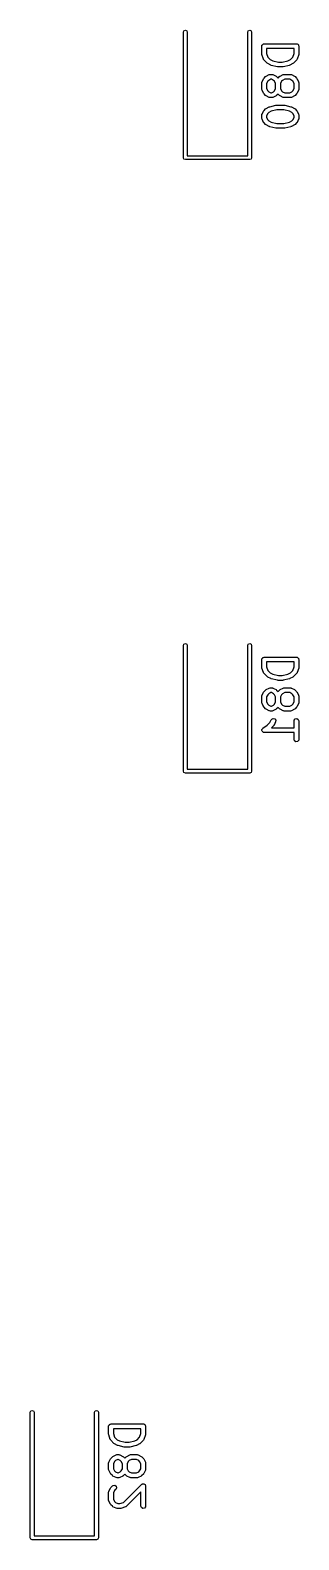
# Model space of a CAD drawing. Extents: x 43 to 429, y -149 to -20.
# Drawn here: x 334.7 to 343.05, y -149.15 to -102.27 of the extents above; entities that cross this region are included whole.
import ezdxf

# ---------------------------------------------------------------- set-up
doc = ezdxf.new("R2010")
doc.units = 0
doc.layers.add('BLACK', color=7, linetype='CONTINUOUS')

msp = doc.modelspace()

# ---------------------------------------------------------------- linework, layer by layer
at = {"layer": 'BLACK', "linetype": 'CONTINUOUS'}
for p, q in [((339.459, -102.331), (339.476, -102.289)), ((339.459, -106.231), (339.459, -102.331)), ((339.476, -102.289), (339.519, -102.271)), ((339.519, -102.271), (339.561, -102.289)), ((339.561, -102.289), (339.579, -102.331)), ((339.579, -102.331), (339.579, -106.171)), ((341.459, -102.331), (341.476, -102.289)), ((341.459, -106.171), (341.459, -102.331)), ((341.476, -102.289), (341.519, -102.271)), ((341.519, -102.271), (341.561, -102.289)), ((341.561, -102.289), (341.579, -102.331)), ((341.579, -102.331), (341.579, -106.231)), ((341.896, -102.767), (341.898, -102.757)), ((341.896, -103.005), (341.896, -102.767)), ((341.897, -103.007), (341.896, -103.005)), ((341.897, -102.754), (341.899, -102.751)), ((341.898, -102.757), (341.897, -102.754)), ((341.9, -103.029), (341.897, -103.007)), ((341.899, -102.751), (341.901, -102.741)), ((341.948, -103.172), (341.9, -103.029)), ((341.901, -102.741), (341.913, -102.726)), ((341.913, -102.726), (341.923, -102.71)), ((341.923, -102.71), (341.929, -102.707)), ((341.929, -102.707), (341.934, -102.702)), ((341.934, -102.702), (341.953, -102.699)), ((341.953, -102.699), (341.971, -102.692)), ((341.971, -102.692), (342.971, -102.692)), ((342.046, -102.842), (342.046, -102.993)), ((342.896, -102.842), (342.046, -102.842)), ((342.046, -102.993), (342.084, -103.107)), ((342.084, -103.107), (342.158, -103.182)), ((342.784, -103.182), (342.858, -103.107)), ((342.858, -103.107), (342.896, -102.993)), ((342.896, -102.993), (342.896, -102.842)), ((342.971, -102.692), (342.981, -102.694)), ((342.981, -102.694), (342.984, -102.693)), ((342.984, -102.693), (342.987, -102.695)), ((342.987, -102.695), (342.997, -102.696)), ((343.042, -103.029), (342.995, -103.172)), ((342.997, -102.696), (343.012, -102.709)), ((343.012, -102.709), (343.029, -102.719)), ((343.029, -102.719), (343.031, -102.725)), ((343.031, -102.725), (343.036, -102.729)), ((343.036, -102.729), (343.039, -102.749)), ((343.039, -102.749), (343.046, -102.767)), ((343.046, -103.005), (343.042, -103.027)), ((343.042, -103.027), (343.042, -103.029)), ((343.046, -102.767), (343.046, -103.005)), ((341.95, -103.175), (341.948, -103.172)), ((341.951, -103.18), (341.95, -103.175)), ((341.966, -103.201), (341.951, -103.18)), ((342.061, -103.296), (341.966, -103.201)), ((342.062, -103.297), (342.061, -103.296)), ((342.08, -103.31), (342.062, -103.297)), ((342.176, -103.358), (342.08, -103.31)), ((342.158, -103.182), (342.235, -103.22)), ((342.179, -103.358), (342.176, -103.358)), ((342.191, -103.364), (342.179, -103.358)), ((342.382, -103.411), (342.191, -103.364)), ((342.235, -103.22), (342.409, -103.263)), ((342.385, -103.411), (342.382, -103.411)), ((342.4, -103.413), (342.385, -103.411)), ((342.543, -103.413), (342.4, -103.413)), ((342.409, -103.263), (342.533, -103.263)), ((342.533, -103.263), (342.707, -103.22)), ((342.546, -103.412), (342.543, -103.413)), ((342.561, -103.411), (342.546, -103.412)), ((342.751, -103.364), (342.561, -103.411)), ((342.707, -103.22), (342.784, -103.182)), ((342.754, -103.362), (342.751, -103.364)), ((342.767, -103.358), (342.754, -103.362)), ((342.862, -103.31), (342.767, -103.358)), ((342.863, -103.309), (342.862, -103.31)), ((342.881, -103.296), (342.863, -103.309)), ((342.977, -103.201), (342.881, -103.296)), ((342.978, -103.197), (342.977, -103.201)), ((342.982, -103.195), (342.978, -103.197)), ((342.995, -103.172), (342.982, -103.195)), ((341.896, -103.91), (341.901, -103.884)), ((341.896, -104.1), (341.896, -103.91)), ((341.901, -103.884), (341.904, -103.881)), ((341.904, -103.876), (341.952, -103.781)), ((341.904, -103.881), (341.904, -103.876)), ((341.952, -103.781), (341.965, -103.763)), ((341.965, -103.763), (341.966, -103.762)), ((341.966, -103.762), (342.013, -103.714)), ((342.013, -103.714), (342.032, -103.701)), ((342.032, -103.701), (342.033, -103.7)), ((342.033, -103.7), (342.128, -103.652)), ((342.08, -103.859), (342.046, -103.928)), ((342.046, -103.928), (342.046, -104.083)), ((342.111, -103.829), (342.08, -103.859)), ((342.179, -103.794), (342.111, -103.829)), ((342.128, -103.652), (342.153, -103.645)), ((342.153, -103.645), (342.157, -103.646)), ((342.157, -103.646), (342.162, -103.644)), ((342.162, -103.644), (342.209, -103.644)), ((342.192, -103.794), (342.179, -103.794)), ((342.26, -103.829), (342.192, -103.794)), ((342.209, -103.644), (342.235, -103.649)), ((342.235, -103.649), (342.238, -103.652)), ((342.238, -103.652), (342.243, -103.652)), ((342.243, -103.652), (342.338, -103.7)), ((342.29, -103.859), (342.26, -103.829)), ((342.325, -103.928), (342.29, -103.859)), ((342.325, -104.083), (342.325, -103.928)), ((342.338, -103.7), (342.356, -103.713)), ((342.356, -103.713), (342.357, -103.714)), ((342.357, -103.714), (342.4, -103.756)), ((342.4, -103.756), (342.442, -103.714)), ((342.442, -103.714), (342.46, -103.701)), ((342.46, -103.701), (342.461, -103.7)), ((342.461, -103.7), (342.557, -103.652)), ((342.509, -103.859), (342.475, -103.928)), ((342.475, -103.928), (342.475, -104.083)), ((342.539, -103.829), (342.509, -103.859)), ((342.608, -103.794), (342.539, -103.829)), ((342.557, -103.652), (342.582, -103.645)), ((342.582, -103.645), (342.586, -103.646)), ((342.586, -103.646), (342.59, -103.644)), ((342.59, -103.644), (342.781, -103.644)), ((342.763, -103.794), (342.608, -103.794)), ((342.831, -103.829), (342.763, -103.794)), ((342.781, -103.644), (342.806, -103.649)), ((342.806, -103.649), (342.81, -103.652)), ((342.81, -103.652), (342.814, -103.652)), ((342.814, -103.652), (342.909, -103.7)), ((342.862, -103.859), (342.831, -103.829)), ((342.896, -103.928), (342.862, -103.859)), ((342.896, -104.083), (342.896, -103.928)), ((342.909, -103.7), (342.927, -103.713)), ((342.927, -103.713), (342.929, -103.714)), ((342.929, -103.714), (342.977, -103.762)), ((342.977, -103.762), (342.989, -103.78)), ((342.989, -103.78), (342.991, -103.781)), ((342.991, -103.781), (343.038, -103.876)), ((343.038, -103.876), (343.046, -103.901)), ((343.046, -103.901), (343.045, -103.906)), ((343.045, -103.906), (343.046, -103.91)), ((343.046, -103.91), (343.046, -104.1)), ((341.898, -104.105), (341.896, -104.1)), ((341.897, -104.109), (341.898, -104.105)), ((341.904, -104.134), (341.897, -104.109)), ((341.952, -104.229), (341.904, -104.134)), ((341.953, -104.23), (341.952, -104.229)), ((341.966, -104.249), (341.953, -104.23)), ((342.013, -104.296), (341.966, -104.249)), ((342.015, -104.297), (342.013, -104.296)), ((342.033, -104.31), (342.015, -104.297)), ((342.128, -104.358), (342.033, -104.31)), ((342.046, -104.083), (342.08, -104.151)), ((342.08, -104.151), (342.111, -104.182)), ((342.111, -104.182), (342.179, -104.216)), ((342.133, -104.358), (342.128, -104.358)), ((342.136, -104.361), (342.133, -104.358)), ((342.162, -104.366), (342.136, -104.361)), ((342.209, -104.366), (342.162, -104.366)), ((342.179, -104.216), (342.192, -104.216)), ((342.192, -104.216), (342.26, -104.182)), ((342.213, -104.364), (342.209, -104.366)), ((342.218, -104.365), (342.213, -104.364)), ((342.243, -104.358), (342.218, -104.365)), ((342.338, -104.31), (342.243, -104.358)), ((342.26, -104.182), (342.29, -104.151)), ((342.29, -104.151), (342.325, -104.083)), ((342.339, -104.309), (342.338, -104.31)), ((342.357, -104.296), (342.339, -104.309)), ((342.4, -104.254), (342.357, -104.296)), ((342.442, -104.296), (342.4, -104.254)), ((342.443, -104.297), (342.442, -104.296)), ((342.461, -104.31), (342.443, -104.297)), ((342.557, -104.358), (342.461, -104.31)), ((342.475, -104.083), (342.509, -104.151)), ((342.509, -104.151), (342.539, -104.182)), ((342.539, -104.182), (342.608, -104.216)), ((342.561, -104.358), (342.557, -104.358)), ((342.565, -104.361), (342.561, -104.358)), ((342.59, -104.366), (342.565, -104.361)), ((342.781, -104.366), (342.59, -104.366)), ((342.608, -104.216), (342.763, -104.216)), ((342.763, -104.216), (342.831, -104.182)), ((342.785, -104.364), (342.781, -104.366)), ((342.789, -104.365), (342.785, -104.364)), ((342.814, -104.358), (342.789, -104.365)), ((342.909, -104.31), (342.814, -104.358)), ((342.831, -104.182), (342.862, -104.151)), ((342.862, -104.151), (342.896, -104.083)), ((342.911, -104.309), (342.909, -104.31)), ((342.929, -104.296), (342.911, -104.309)), ((342.977, -104.249), (342.929, -104.296)), ((342.991, -104.229), (342.977, -104.247)), ((342.977, -104.247), (342.977, -104.249)), ((343.038, -104.134), (342.991, -104.229)), ((343.039, -104.129), (343.038, -104.134)), ((343.042, -104.126), (343.039, -104.129)), ((343.046, -104.1), (343.042, -104.126)), ((341.896, -104.91), (341.901, -104.884)), ((341.896, -105.005), (341.896, -104.91)), ((341.898, -105.009), (341.896, -105.005)), ((341.897, -105.014), (341.898, -105.009)), ((341.904, -105.039), (341.897, -105.014)), ((341.901, -104.884), (341.904, -104.881)), ((341.904, -104.876), (341.952, -104.781)), ((341.904, -104.881), (341.904, -104.876)), ((341.952, -104.781), (341.965, -104.763)), ((341.965, -104.763), (341.966, -104.762)), ((341.966, -104.762), (342.013, -104.714)), ((342.013, -104.714), (342.032, -104.701)), ((342.032, -104.701), (342.033, -104.7)), ((342.033, -104.7), (342.128, -104.652)), ((342.08, -104.859), (342.046, -104.928)), ((342.046, -104.928), (342.046, -104.987)), ((342.046, -104.987), (342.08, -105.056)), ((342.111, -104.829), (342.08, -104.859)), ((342.188, -104.79), (342.111, -104.829)), ((342.128, -104.652), (342.14, -104.649)), ((342.14, -104.649), (342.143, -104.647)), ((342.143, -104.647), (342.334, -104.599)), ((342.361, -104.747), (342.188, -104.79)), ((342.334, -104.599), (342.349, -104.598)), ((342.349, -104.598), (342.352, -104.597)), ((342.352, -104.597), (342.59, -104.597)), ((342.581, -104.747), (342.361, -104.747)), ((342.754, -104.79), (342.581, -104.747)), ((342.59, -104.597), (342.605, -104.599)), ((342.605, -104.599), (342.608, -104.599)), ((342.608, -104.599), (342.799, -104.647)), ((342.831, -104.829), (342.754, -104.79)), ((342.799, -104.647), (342.811, -104.652)), ((342.811, -104.652), (342.814, -104.652)), ((342.814, -104.652), (342.909, -104.7)), ((342.862, -104.859), (342.831, -104.829)), ((342.896, -104.928), (342.862, -104.859)), ((342.862, -105.056), (342.896, -104.987)), ((342.896, -104.987), (342.896, -104.928)), ((342.909, -104.7), (342.927, -104.713)), ((342.927, -104.713), (342.929, -104.714)), ((342.929, -104.714), (342.977, -104.762)), ((342.977, -104.762), (342.989, -104.78)), ((342.989, -104.78), (342.991, -104.781)), ((342.991, -104.781), (343.038, -104.876)), ((343.038, -104.876), (343.046, -104.901)), ((343.046, -105.005), (343.042, -105.031)), ((343.046, -104.901), (343.045, -104.906)), ((343.045, -104.906), (343.046, -104.91)), ((343.046, -104.91), (343.046, -105.005)), ((341.952, -105.134), (341.904, -105.039)), ((341.953, -105.135), (341.952, -105.134)), ((341.966, -105.153), (341.953, -105.135)), ((342.013, -105.201), (341.966, -105.153)), ((342.015, -105.202), (342.013, -105.201)), ((342.033, -105.215), (342.015, -105.202)), ((342.128, -105.263), (342.033, -105.215)), ((342.08, -105.056), (342.111, -105.086)), ((342.111, -105.086), (342.188, -105.125)), ((342.132, -105.263), (342.128, -105.263)), ((342.143, -105.268), (342.132, -105.263)), ((342.334, -105.316), (342.143, -105.268)), ((342.188, -105.125), (342.361, -105.168)), ((342.337, -105.316), (342.334, -105.316)), ((342.352, -105.318), (342.337, -105.316)), ((342.59, -105.318), (342.352, -105.318)), ((342.361, -105.168), (342.581, -105.168)), ((342.581, -105.168), (342.754, -105.125)), ((342.593, -105.317), (342.59, -105.318)), ((342.608, -105.316), (342.593, -105.317)), ((342.799, -105.268), (342.608, -105.316)), ((342.754, -105.125), (342.831, -105.086)), ((342.802, -105.266), (342.799, -105.268)), ((342.814, -105.263), (342.802, -105.266)), ((342.909, -105.215), (342.814, -105.263)), ((342.831, -105.086), (342.862, -105.056)), ((342.911, -105.214), (342.909, -105.215)), ((342.929, -105.201), (342.911, -105.214)), ((342.977, -105.153), (342.929, -105.201)), ((342.991, -105.134), (342.977, -105.152)), ((342.977, -105.152), (342.977, -105.153)), ((343.038, -105.039), (342.991, -105.134)), ((343.039, -105.034), (343.038, -105.039)), ((343.042, -105.031), (343.039, -105.034)), ((339.476, -106.274), (339.459, -106.231)), ((339.519, -106.291), (339.476, -106.274)), ((341.519, -106.291), (339.519, -106.291)), ((339.579, -106.171), (341.459, -106.171)), ((341.561, -106.274), (341.519, -106.291)), ((341.579, -106.231), (341.561, -106.274)), ((339.459, -121.381), (339.476, -121.339)), ((339.459, -125.281), (339.459, -121.381)), ((339.476, -121.339), (339.519, -121.321)), ((339.519, -121.321), (339.561, -121.339)), ((339.561, -121.339), (339.579, -121.381)), ((339.579, -121.381), (339.579, -125.221)), ((341.459, -121.381), (341.476, -121.339)), ((341.459, -125.221), (341.459, -121.381)), ((341.476, -121.339), (341.519, -121.321)), ((341.519, -121.321), (341.561, -121.339)), ((341.561, -121.339), (341.579, -121.381)), ((341.579, -121.381), (341.579, -125.281)), ((341.896, -121.817), (341.898, -121.807)), ((341.896, -122.055), (341.896, -121.817)), ((341.897, -121.804), (341.899, -121.801)), ((341.898, -121.807), (341.897, -121.804)), ((341.899, -121.801), (341.901, -121.791)), ((341.901, -121.791), (341.913, -121.776)), ((341.913, -121.776), (341.923, -121.76)), ((341.923, -121.76), (341.929, -121.757)), ((341.929, -121.757), (341.934, -121.752)), ((341.934, -121.752), (341.953, -121.749)), ((341.953, -121.749), (341.971, -121.742)), ((341.971, -121.742), (342.971, -121.742)), ((342.046, -121.892), (342.046, -122.043)), ((342.896, -121.892), (342.046, -121.892)), ((342.896, -122.043), (342.896, -121.892)), ((342.971, -121.742), (342.981, -121.744)), ((342.981, -121.744), (342.984, -121.743)), ((342.984, -121.743), (342.987, -121.745)), ((342.987, -121.745), (342.997, -121.746)), ((342.997, -121.746), (343.012, -121.759)), ((343.012, -121.759), (343.029, -121.769)), ((343.029, -121.769), (343.031, -121.775)), ((343.031, -121.775), (343.036, -121.779)), ((343.036, -121.779), (343.039, -121.799)), ((343.039, -121.799), (343.046, -121.817)), ((343.046, -121.817), (343.046, -122.055)), ((341.897, -122.057), (341.896, -122.055)), ((341.9, -122.079), (341.897, -122.057)), ((341.948, -122.222), (341.9, -122.079)), ((341.95, -122.225), (341.948, -122.222)), ((341.951, -122.23), (341.95, -122.225)), ((341.966, -122.251), (341.951, -122.23)), ((342.061, -122.346), (341.966, -122.251)), ((342.046, -122.043), (342.084, -122.157)), ((342.062, -122.347), (342.061, -122.346)), ((342.08, -122.36), (342.062, -122.347)), ((342.176, -122.408), (342.08, -122.36)), ((342.084, -122.157), (342.158, -122.232)), ((342.158, -122.232), (342.235, -122.27)), ((342.235, -122.27), (342.409, -122.313)), ((342.409, -122.313), (342.533, -122.313)), ((342.533, -122.313), (342.707, -122.27)), ((342.707, -122.27), (342.784, -122.232)), ((342.862, -122.36), (342.767, -122.408)), ((342.784, -122.232), (342.858, -122.157)), ((342.858, -122.157), (342.896, -122.043)), ((342.863, -122.359), (342.862, -122.36)), ((342.881, -122.346), (342.863, -122.359)), ((342.977, -122.251), (342.881, -122.346)), ((342.978, -122.247), (342.977, -122.251)), ((342.982, -122.245), (342.978, -122.247)), ((342.995, -122.222), (342.982, -122.245)), ((343.042, -122.079), (342.995, -122.222)), ((343.046, -122.055), (343.042, -122.077)), ((343.042, -122.077), (343.042, -122.079)), ((341.904, -122.926), (341.952, -122.831)), ((341.952, -122.831), (341.965, -122.813)), ((341.965, -122.813), (341.966, -122.812)), ((341.966, -122.812), (342.013, -122.764)), ((342.013, -122.764), (342.032, -122.751)), ((342.032, -122.751), (342.033, -122.75)), ((342.033, -122.75), (342.128, -122.702)), ((342.128, -122.702), (342.153, -122.695)), ((342.153, -122.695), (342.157, -122.696)), ((342.157, -122.696), (342.162, -122.694)), ((342.162, -122.694), (342.209, -122.694)), ((342.179, -122.408), (342.176, -122.408)), ((342.191, -122.414), (342.179, -122.408)), ((342.382, -122.461), (342.191, -122.414)), ((342.209, -122.694), (342.235, -122.699)), ((342.235, -122.699), (342.238, -122.702)), ((342.238, -122.702), (342.243, -122.702)), ((342.243, -122.702), (342.338, -122.75)), ((342.338, -122.75), (342.356, -122.763)), ((342.356, -122.763), (342.357, -122.764)), ((342.357, -122.764), (342.4, -122.806)), ((342.385, -122.461), (342.382, -122.461)), ((342.4, -122.463), (342.385, -122.461)), ((342.543, -122.463), (342.4, -122.463)), ((342.4, -122.806), (342.442, -122.764)), ((342.442, -122.764), (342.46, -122.751)), ((342.46, -122.751), (342.461, -122.75)), ((342.461, -122.75), (342.557, -122.702)), ((342.546, -122.462), (342.543, -122.463)), ((342.561, -122.461), (342.546, -122.462)), ((342.557, -122.702), (342.582, -122.695)), ((342.751, -122.414), (342.561, -122.461)), ((342.582, -122.695), (342.586, -122.696)), ((342.586, -122.696), (342.59, -122.694)), ((342.59, -122.694), (342.781, -122.694)), ((342.754, -122.412), (342.751, -122.414)), ((342.767, -122.408), (342.754, -122.412)), ((342.781, -122.694), (342.806, -122.699)), ((342.806, -122.699), (342.81, -122.702)), ((342.81, -122.702), (342.814, -122.702)), ((342.814, -122.702), (342.909, -122.75)), ((342.909, -122.75), (342.927, -122.763)), ((342.927, -122.763), (342.929, -122.764)), ((342.929, -122.764), (342.977, -122.812)), ((342.977, -122.812), (342.989, -122.83)), ((342.989, -122.83), (342.991, -122.831)), ((342.991, -122.831), (343.038, -122.926)), ((341.896, -122.96), (341.901, -122.934)), ((341.896, -123.15), (341.896, -122.96)), ((341.898, -123.155), (341.896, -123.15)), ((341.897, -123.159), (341.898, -123.155)), ((341.904, -123.184), (341.897, -123.159)), ((341.901, -122.934), (341.904, -122.931)), ((341.904, -122.931), (341.904, -122.926)), ((341.952, -123.279), (341.904, -123.184)), ((341.953, -123.28), (341.952, -123.279)), ((341.966, -123.299), (341.953, -123.28)), ((342.013, -123.346), (341.966, -123.299)), ((342.08, -122.909), (342.046, -122.978)), ((342.046, -122.978), (342.046, -123.133)), ((342.046, -123.133), (342.08, -123.201)), ((342.111, -122.879), (342.08, -122.909)), ((342.08, -123.201), (342.111, -123.232)), ((342.179, -122.844), (342.111, -122.879)), ((342.111, -123.232), (342.179, -123.266)), ((342.192, -122.844), (342.179, -122.844)), ((342.179, -123.266), (342.192, -123.266)), ((342.26, -122.879), (342.192, -122.844)), ((342.192, -123.266), (342.26, -123.232)), ((342.29, -122.909), (342.26, -122.879)), ((342.26, -123.232), (342.29, -123.201)), ((342.325, -122.978), (342.29, -122.909)), ((342.29, -123.201), (342.325, -123.133)), ((342.325, -123.133), (342.325, -122.978)), ((342.509, -122.909), (342.475, -122.978)), ((342.475, -122.978), (342.475, -123.133)), ((342.475, -123.133), (342.509, -123.201)), ((342.539, -122.879), (342.509, -122.909)), ((342.509, -123.201), (342.539, -123.232)), ((342.608, -122.844), (342.539, -122.879)), ((342.539, -123.232), (342.608, -123.266)), ((342.763, -122.844), (342.608, -122.844)), ((342.608, -123.266), (342.763, -123.266)), ((342.831, -122.879), (342.763, -122.844)), ((342.763, -123.266), (342.831, -123.232)), ((342.862, -122.909), (342.831, -122.879)), ((342.831, -123.232), (342.862, -123.201)), ((342.896, -122.978), (342.862, -122.909)), ((342.862, -123.201), (342.896, -123.133)), ((342.896, -123.133), (342.896, -122.978)), ((342.977, -123.299), (342.929, -123.346)), ((342.991, -123.279), (342.977, -123.297)), ((342.977, -123.297), (342.977, -123.299)), ((343.038, -123.184), (342.991, -123.279)), ((343.038, -122.926), (343.046, -122.951)), ((343.039, -123.179), (343.038, -123.184)), ((343.042, -123.176), (343.039, -123.179)), ((343.046, -123.15), (343.042, -123.176)), ((343.046, -122.951), (343.045, -122.956)), ((343.045, -122.956), (343.046, -122.96)), ((343.046, -122.96), (343.046, -123.15)), ((342.015, -123.347), (342.013, -123.346)), ((342.033, -123.36), (342.015, -123.347)), ((342.128, -123.408), (342.033, -123.36)), ((342.133, -123.408), (342.128, -123.408)), ((342.136, -123.411), (342.133, -123.408)), ((342.162, -123.416), (342.136, -123.411)), ((342.148, -123.773), (342.19, -123.688)), ((342.209, -123.416), (342.162, -123.416)), ((342.19, -123.688), (342.205, -123.667)), ((342.205, -123.667), (342.252, -123.647)), ((342.213, -123.414), (342.209, -123.416)), ((342.218, -123.415), (342.213, -123.414)), ((342.243, -123.408), (342.218, -123.415)), ((342.338, -123.36), (342.243, -123.408)), ((342.252, -123.647), (342.302, -123.661)), ((342.324, -123.755), (342.276, -123.851)), ((342.302, -123.661), (342.33, -123.704)), ((342.33, -123.704), (342.324, -123.755)), ((342.339, -123.359), (342.338, -123.36)), ((342.357, -123.346), (342.339, -123.359)), ((342.4, -123.304), (342.357, -123.346)), ((342.442, -123.346), (342.4, -123.304)), ((342.443, -123.347), (342.442, -123.346)), ((342.461, -123.36), (342.443, -123.347)), ((342.557, -123.408), (342.461, -123.36)), ((342.561, -123.408), (342.557, -123.408)), ((342.565, -123.411), (342.561, -123.408)), ((342.59, -123.416), (342.565, -123.411)), ((342.781, -123.416), (342.59, -123.416)), ((342.785, -123.414), (342.781, -123.416)), ((342.789, -123.415), (342.785, -123.414)), ((342.814, -123.408), (342.789, -123.415)), ((342.909, -123.36), (342.814, -123.408)), ((342.896, -123.722), (342.901, -123.696)), ((342.896, -123.932), (342.896, -123.722)), ((342.901, -123.696), (342.934, -123.657)), ((342.911, -123.359), (342.909, -123.36)), ((342.929, -123.346), (342.911, -123.359)), ((342.934, -123.657), (342.984, -123.648)), ((342.984, -123.648), (343.029, -123.674)), ((343.029, -123.674), (343.046, -123.722)), ((343.046, -123.722), (343.046, -124.293)), ((341.897, -123.994), (341.899, -123.991)), ((341.901, -124.016), (341.897, -123.994)), ((341.899, -123.986), (341.912, -123.969)), ((341.899, -123.991), (341.899, -123.986)), ((341.902, -124.038), (341.901, -124.016)), ((341.905, -124.041), (341.902, -124.038)), ((341.906, -124.045), (341.905, -124.041)), ((341.923, -124.059), (341.906, -124.045)), ((341.912, -123.969), (341.923, -123.95)), ((341.923, -123.95), (341.927, -123.949)), ((341.938, -124.075), (341.923, -124.059)), ((341.927, -123.949), (341.93, -123.945)), ((341.93, -123.945), (342.066, -123.854)), ((341.942, -124.075), (341.938, -124.075)), ((341.945, -124.078), (341.942, -124.075)), ((341.971, -124.082), (341.945, -124.078)), ((342.896, -124.082), (341.971, -124.082)), ((342.066, -123.854), (342.148, -123.773)), ((342.262, -123.87), (342.2, -123.932)), ((342.2, -123.932), (342.896, -123.932)), ((342.263, -123.869), (342.262, -123.87)), ((342.276, -123.851), (342.263, -123.869)), ((342.896, -124.293), (342.896, -124.082)), ((342.914, -124.341), (342.896, -124.293)), ((342.958, -124.367), (342.914, -124.341)), ((343.009, -124.358), (342.958, -124.367)), ((343.042, -124.319), (343.009, -124.358)), ((343.046, -124.293), (343.042, -124.319)), ((339.476, -125.324), (339.459, -125.281)), ((339.519, -125.341), (339.476, -125.324)), ((341.519, -125.341), (339.519, -125.341)), ((339.579, -125.221), (341.459, -125.221)), ((341.561, -125.324), (341.519, -125.341)), ((341.579, -125.281), (341.561, -125.324)), ((334.696, -145.194), (334.714, -145.151)), ((334.696, -149.094), (334.696, -145.194)), ((334.714, -145.151), (334.756, -145.134)), ((334.756, -145.134), (334.799, -145.151)), ((334.799, -145.151), (334.816, -145.194)), ((334.816, -145.194), (334.816, -149.034)), ((336.696, -145.194), (336.714, -145.151)), ((336.696, -149.034), (336.696, -145.194)), ((336.714, -145.151), (336.756, -145.134)), ((336.756, -145.134), (336.799, -145.151)), ((336.799, -145.151), (336.816, -145.194)), ((336.816, -145.194), (336.816, -149.094)), ((337.134, -145.629), (337.135, -145.62)), ((337.134, -145.868), (337.134, -145.629)), ((337.135, -145.616), (337.136, -145.614)), ((337.135, -145.62), (337.135, -145.616)), ((337.136, -145.614), (337.138, -145.604)), ((337.138, -145.604), (337.151, -145.589)), ((337.151, -145.589), (337.16, -145.572)), ((337.16, -145.572), (337.167, -145.57)), ((337.167, -145.57), (337.171, -145.565)), ((337.171, -145.565), (337.19, -145.561)), ((337.19, -145.561), (337.209, -145.554)), ((337.209, -145.554), (338.209, -145.554)), ((337.284, -145.704), (337.284, -145.855)), ((338.134, -145.704), (337.284, -145.704)), ((338.134, -145.855), (338.134, -145.704)), ((338.209, -145.554), (338.218, -145.556)), ((338.218, -145.556), (338.222, -145.556)), ((338.222, -145.556), (338.225, -145.557)), ((338.225, -145.557), (338.234, -145.559)), ((338.234, -145.559), (338.249, -145.572)), ((338.249, -145.572), (338.266, -145.581)), ((338.266, -145.581), (338.268, -145.588)), ((338.268, -145.588), (338.274, -145.592)), ((338.274, -145.592), (338.277, -145.611)), ((338.277, -145.611), (338.284, -145.629)), ((338.284, -145.629), (338.284, -145.868)), ((337.134, -145.869), (337.134, -145.868)), ((337.137, -145.891), (337.134, -145.869)), ((337.185, -146.034), (337.137, -145.891)), ((337.188, -146.038), (337.185, -146.034)), ((337.188, -146.042), (337.188, -146.038)), ((337.203, -146.063), (337.188, -146.042)), ((337.298, -146.159), (337.203, -146.063)), ((337.284, -145.855), (337.322, -145.97)), ((337.3, -146.159), (337.298, -146.159)), ((337.318, -146.173), (337.3, -146.159)), ((337.413, -146.22), (337.318, -146.173)), ((337.322, -145.97), (337.396, -146.044)), ((337.396, -146.044), (337.473, -146.083)), ((337.417, -146.221), (337.413, -146.22)), ((337.429, -146.226), (337.417, -146.221)), ((337.619, -146.274), (337.429, -146.226)), ((337.473, -146.083), (337.646, -146.126)), ((337.622, -146.273), (337.619, -146.274)), ((337.637, -146.276), (337.622, -146.273)), ((337.646, -146.126), (337.771, -146.126)), ((337.771, -146.126), (337.944, -146.083)), ((337.798, -146.274), (337.783, -146.275)), ((337.989, -146.226), (337.798, -146.274)), ((337.944, -146.083), (338.021, -146.044)), ((337.992, -146.224), (337.989, -146.226)), ((338.004, -146.22), (337.992, -146.224)), ((338.099, -146.173), (338.004, -146.22)), ((338.021, -146.044), (338.095, -145.97)), ((338.095, -145.97), (338.134, -145.855)), ((338.1, -146.172), (338.099, -146.173)), ((338.119, -146.159), (338.1, -146.172)), ((338.214, -146.063), (338.119, -146.159)), ((338.216, -146.059), (338.214, -146.063)), ((338.22, -146.057), (338.216, -146.059)), ((338.232, -146.034), (338.22, -146.057)), ((338.28, -145.891), (338.232, -146.034)), ((338.284, -145.868), (338.28, -145.89)), ((338.28, -145.89), (338.28, -145.891)), ((337.138, -146.747), (337.141, -146.743)), ((337.141, -146.743), (337.142, -146.739)), ((337.142, -146.739), (337.189, -146.644)), ((337.189, -146.644), (337.203, -146.626)), ((337.203, -146.624), (337.251, -146.576)), ((337.203, -146.626), (337.203, -146.624)), ((337.251, -146.576), (337.269, -146.564)), ((337.269, -146.564), (337.27, -146.562)), ((337.27, -146.562), (337.366, -146.515)), ((337.318, -146.722), (337.284, -146.79)), ((337.348, -146.691), (337.318, -146.722)), ((337.417, -146.657), (337.348, -146.691)), ((337.366, -146.515), (337.391, -146.507)), ((337.391, -146.507), (337.395, -146.508)), ((337.395, -146.508), (337.399, -146.507)), ((337.399, -146.507), (337.447, -146.507)), ((337.429, -146.657), (337.417, -146.657)), ((337.498, -146.691), (337.429, -146.657)), ((337.447, -146.507), (337.472, -146.511)), ((337.472, -146.511), (337.476, -146.514)), ((337.476, -146.514), (337.48, -146.515)), ((337.48, -146.515), (337.576, -146.562)), ((337.528, -146.722), (337.498, -146.691)), ((337.562, -146.79), (337.528, -146.722)), ((337.576, -146.562), (337.594, -146.576)), ((337.594, -146.576), (337.595, -146.576)), ((337.595, -146.576), (337.637, -146.619)), ((337.78, -146.276), (337.637, -146.276)), ((337.637, -146.619), (337.679, -146.576)), ((337.679, -146.576), (337.698, -146.564)), ((337.698, -146.564), (337.699, -146.562)), ((337.699, -146.562), (337.794, -146.515)), ((337.746, -146.722), (337.712, -146.79)), ((337.777, -146.691), (337.746, -146.722)), ((337.845, -146.657), (337.777, -146.691)), ((337.783, -146.275), (337.78, -146.276)), ((337.794, -146.515), (337.819, -146.507)), ((337.819, -146.507), (337.823, -146.508)), ((337.823, -146.508), (337.828, -146.507)), ((337.828, -146.507), (338.018, -146.507)), ((338, -146.657), (337.845, -146.657)), ((338.069, -146.691), (338, -146.657)), ((338.018, -146.507), (338.044, -146.511)), ((338.044, -146.511), (338.047, -146.514)), ((338.047, -146.514), (338.052, -146.515)), ((338.052, -146.515), (338.147, -146.562)), ((338.099, -146.722), (338.069, -146.691)), ((338.134, -146.79), (338.099, -146.722)), ((338.147, -146.562), (338.165, -146.576)), ((338.165, -146.576), (338.166, -146.576)), ((338.166, -146.576), (338.214, -146.624)), ((338.214, -146.624), (338.227, -146.642)), ((338.227, -146.642), (338.228, -146.644)), ((338.228, -146.644), (338.276, -146.739)), ((338.276, -146.739), (338.283, -146.764)), ((337.134, -146.772), (337.138, -146.747)), ((337.134, -146.963), (337.134, -146.772)), ((337.135, -146.967), (337.134, -146.963)), ((337.134, -146.971), (337.135, -146.967)), ((337.142, -146.996), (337.134, -146.971)), ((337.189, -147.092), (337.142, -146.996)), ((337.19, -147.093), (337.189, -147.092)), ((337.203, -147.111), (337.19, -147.093)), ((337.251, -147.159), (337.203, -147.111)), ((337.252, -147.159), (337.251, -147.159)), ((337.27, -147.173), (337.252, -147.159)), ((337.366, -147.22), (337.27, -147.173)), ((337.284, -146.79), (337.284, -146.945)), ((337.284, -146.945), (337.318, -147.014)), ((337.318, -147.014), (337.348, -147.044)), ((337.348, -147.044), (337.417, -147.078)), ((337.417, -147.078), (337.429, -147.078)), ((337.429, -147.078), (337.498, -147.044)), ((337.576, -147.173), (337.48, -147.22)), ((337.498, -147.044), (337.528, -147.014)), ((337.528, -147.014), (337.562, -146.945)), ((337.562, -146.945), (337.562, -146.79)), ((337.577, -147.172), (337.576, -147.173)), ((337.595, -147.159), (337.577, -147.172)), ((337.637, -147.116), (337.595, -147.159)), ((337.679, -147.159), (337.637, -147.116)), ((337.681, -147.159), (337.679, -147.159)), ((337.699, -147.173), (337.681, -147.159)), ((337.794, -147.22), (337.699, -147.173)), ((337.712, -146.79), (337.712, -146.945)), ((337.712, -146.945), (337.746, -147.014)), ((337.746, -147.014), (337.777, -147.044)), ((337.777, -147.044), (337.845, -147.078)), ((337.845, -147.078), (338, -147.078)), ((338, -147.078), (338.069, -147.044)), ((338.147, -147.173), (338.052, -147.22)), ((338.069, -147.044), (338.099, -147.014)), ((338.099, -147.014), (338.134, -146.945)), ((338.134, -146.945), (338.134, -146.79)), ((338.148, -147.172), (338.147, -147.173)), ((338.166, -147.159), (338.148, -147.172)), ((338.214, -147.111), (338.166, -147.159)), ((338.215, -147.11), (338.214, -147.111)), ((338.228, -147.092), (338.215, -147.11)), ((338.276, -146.996), (338.228, -147.092)), ((338.279, -146.988), (338.276, -146.992)), ((338.276, -146.992), (338.276, -146.996)), ((338.284, -146.963), (338.279, -146.988)), ((338.283, -146.764), (338.282, -146.768)), ((338.282, -146.768), (338.284, -146.772)), ((338.284, -146.772), (338.284, -146.963)), ((337.134, -147.677), (337.138, -147.651)), ((337.134, -147.915), (337.134, -147.677)), ((337.138, -147.651), (337.141, -147.648)), ((337.141, -147.648), (337.142, -147.644)), ((337.142, -147.644), (337.189, -147.548)), ((337.189, -147.548), (337.203, -147.53)), ((337.203, -147.529), (337.251, -147.481)), ((337.203, -147.53), (337.203, -147.529)), ((337.251, -147.481), (337.272, -147.466)), ((337.272, -147.466), (337.323, -147.462)), ((337.318, -147.626), (337.284, -147.695)), ((337.357, -147.587), (337.318, -147.626)), ((337.323, -147.462), (337.365, -147.491)), ((337.379, -147.541), (337.357, -147.587)), ((337.365, -147.491), (337.379, -147.541)), ((337.37, -147.221), (337.366, -147.22)), ((337.373, -147.224), (337.37, -147.221)), ((337.399, -147.228), (337.373, -147.224)), ((337.447, -147.228), (337.399, -147.228)), ((337.451, -147.227), (337.447, -147.228)), ((337.455, -147.228), (337.451, -147.227)), ((337.48, -147.22), (337.455, -147.228)), ((337.597, -147.992), (338.156, -147.434)), ((338.134, -147.668), (337.69, -148.111)), ((337.799, -147.221), (337.794, -147.22)), ((337.802, -147.224), (337.799, -147.221)), ((337.828, -147.228), (337.802, -147.224)), ((338.018, -147.228), (337.828, -147.228)), ((338.022, -147.227), (338.018, -147.228)), ((338.027, -147.228), (338.022, -147.227)), ((338.052, -147.22), (338.027, -147.228)), ((338.134, -148.106), (338.134, -147.668)), ((338.156, -147.434), (338.169, -147.424)), ((338.169, -147.424), (338.171, -147.422)), ((338.171, -147.422), (338.173, -147.421)), ((338.173, -147.421), (338.177, -147.419)), ((338.177, -147.419), (338.199, -147.417)), ((338.199, -147.417), (338.222, -147.413)), ((338.222, -147.413), (338.225, -147.414)), ((338.225, -147.414), (338.228, -147.414)), ((338.228, -147.414), (338.247, -147.427)), ((338.247, -147.427), (338.266, -147.438)), ((338.266, -147.438), (338.267, -147.442)), ((338.267, -147.442), (338.27, -147.444)), ((338.27, -147.444), (338.276, -147.465)), ((338.276, -147.465), (338.284, -147.487)), ((338.284, -147.487), (338.284, -148.106)), ((337.135, -147.919), (337.134, -147.915)), ((337.134, -147.924), (337.135, -147.919)), ((337.142, -147.949), (337.134, -147.924)), ((337.189, -148.044), (337.142, -147.949)), ((337.19, -148.045), (337.189, -148.044)), ((337.203, -148.063), (337.19, -148.045)), ((337.251, -148.111), (337.203, -148.063)), ((337.252, -148.112), (337.251, -148.111)), ((337.27, -148.125), (337.252, -148.112)), ((337.366, -148.173), (337.27, -148.125)), ((337.284, -147.695), (337.284, -147.897)), ((337.284, -147.897), (337.318, -147.966)), ((337.318, -147.966), (337.348, -147.996)), ((337.348, -147.996), (337.417, -148.031)), ((337.417, -148.031), (337.482, -148.031)), ((337.482, -148.031), (337.597, -147.992)), ((337.661, -148.129), (337.518, -148.177)), ((337.664, -148.126), (337.661, -148.129)), ((337.669, -148.126), (337.664, -148.126)), ((337.69, -148.111), (337.669, -148.126)), ((338.151, -148.154), (338.134, -148.106)), ((338.279, -148.131), (338.246, -148.171)), ((338.284, -148.106), (338.279, -148.131)), ((337.37, -148.173), (337.366, -148.173)), ((337.373, -148.176), (337.37, -148.173)), ((337.399, -148.181), (337.373, -148.176)), ((337.494, -148.181), (337.399, -148.181)), ((337.496, -148.18), (337.494, -148.181)), ((337.518, -148.177), (337.496, -148.18)), ((338.196, -148.18), (338.151, -148.154)), ((338.246, -148.171), (338.196, -148.18)), ((334.816, -149.034), (336.696, -149.034)), ((334.714, -149.136), (334.696, -149.094)), ((334.756, -149.154), (334.714, -149.136)), ((336.756, -149.154), (334.756, -149.154)), ((336.799, -149.136), (336.756, -149.154)), ((336.816, -149.094), (336.799, -149.136))]:
    msp.add_line(p, q, dxfattribs=at)

doc.saveas('drawing.dxf')
